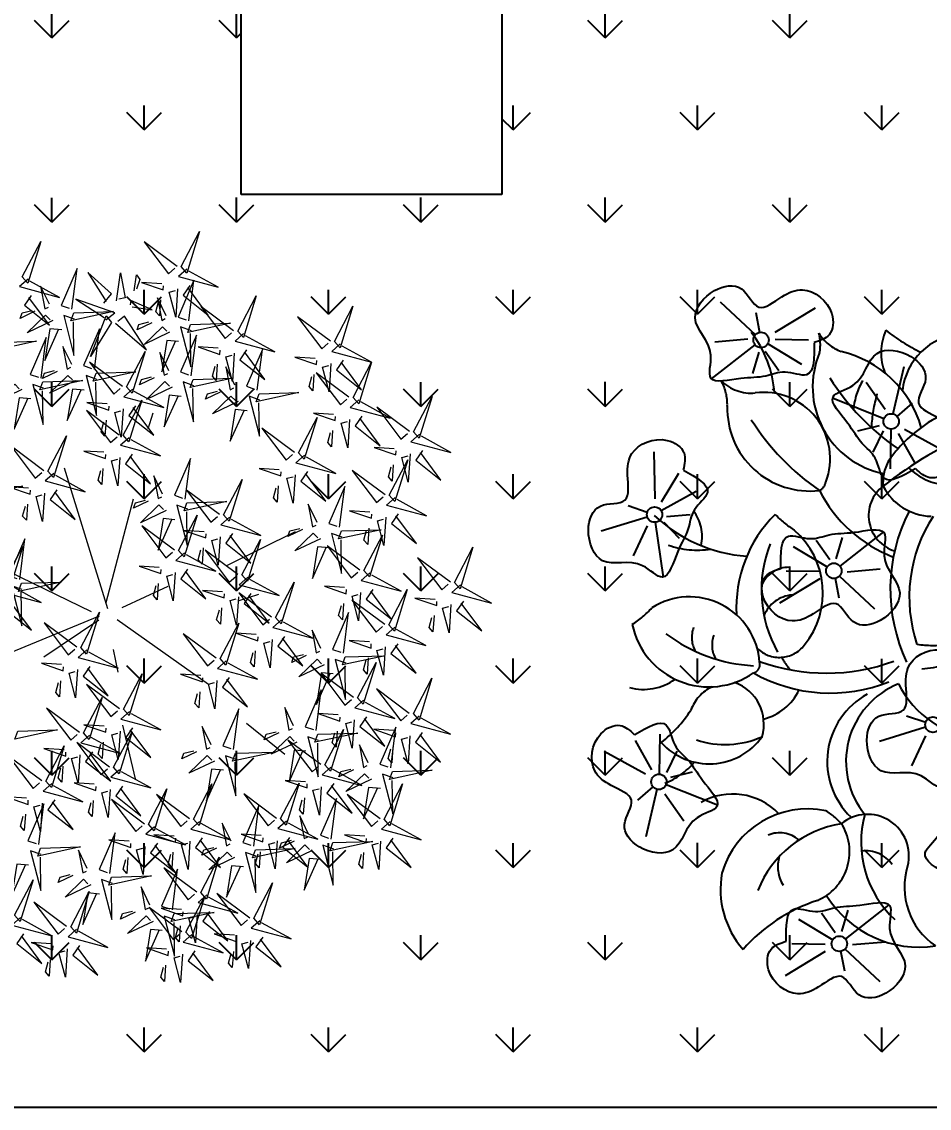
# Model space of a CAD drawing. Header units: inches. Extents: x -9 to 337, y -247 to 209.
# Drawn here: x 34.201 to 34.897, y 44.858 to 45.691 of the extents above; entities that cross this region are included whole.
import ezdxf

# ---------------------------------------------------------------- set-up
doc = ezdxf.new("R2010")
doc.units = ezdxf.units.IN
doc.header["$MEASUREMENT"] = 0
doc.header["$PDMODE"] = 34
doc.linetypes.add('ACAD_ISO02W100', pattern=[15, 12, -3])
doc.layers.add('arboless', color=72, linetype='ACAD_ISO02W100')
doc.layers.add('Croto', color=16, linetype='Continuous', lineweight=5)
doc.styles.add('MONOTXT4', font='monotxt4.shx')
doc.dimstyles.new('E100', dxfattribs={"dimtxt": 0.15, "dimasz": 0.2, "dimexe": 0.15, "dimexo": 0.02, "dimgap": 0.09, "dimtad": 1, "dimzin": 0, "dimdsep": 46, "dimtxsty": 'MONOTXT4', "dimblk": 'DOTSMALL', "dimcen": 0.01, "dimdle": 0.15, "dimclrd": 1, "dimclre": 1, "dimclrt": 2, "dimadec": 0, "dimazin": 0, "dimtfac": 1, "dimtofl": 0, "dimtmove": 1, "dimatfit": 1, "dimldrblk": 'OPEN90', "dimfxl": 1, "dimtolj": 1, "dimtzin": 0, "dimarcsym": 0})

# ---------------------------------------------------------------- blocks, each defined once
blk = doc.blocks.new('purple flowers')
at = {"color": 202, "linetype": 'Continuous'}
for p, q in [((9.55, 17.225), (9.135, 14.79)), ((8.733, 14.996), (7.68, 16.322)), ((-3.597, 15.876), (-1.696, 14.299)), ((1.269, 15.837), (-0.716, 14.476)), ((-1.748, 15.429), (-1.491, 14.429)), ((6.011, 15.429), (8.695, 14.527)), ((10.087, 15.4), (9.35, 14.677)), ((-2.075, 14.054), (-3.75, 13.805)), ((1.035, 14.184), (-0.678, 14.106)), ((7.402, 13.818), (8.492, 14.149)), ((8.245, 12.779), (8.7, 13.904)), ((9.17, 11.971), (9.085, 14.008)), ((11.949, 12.992), (9.778, 14.03)), ((-3.811, 11.913), (-1.688, 13.787)), ((-1.721, 12.313), (-1.462, 13.422)), ((-0.4, 12.523), (-1.146, 13.48)), ((0.763, 12.92), (-1.044, 13.865)), ((10.401, 12.367), (9.477, 13.812)), ((-12.914, 9.551), (-12.728, 7.152)), ((8.603, 9.715), (9.164, 6.94)), ((-11.599, 8.523), (-12.388, 7.001)), ((9.588, 7.141), (10.211, 8.717)), ((-10.641, 7.655), (-12.362, 6.562)), ((1.14, 7.232), (1.225, 5.195)), ((7.903, 7.705), (8.735, 6.927)), ((11.927, 7.548), (9.611, 6.691)), ((-14.069, 6.735), (-13.074, 6.457)), ((-0.091, 6.836), (0.832, 5.391)), ((-15.381, 5.357), (-13.064, 6.215)), ((-10.878, 6.45), (-12.08, 6.281)), ((-1.64, 6.211), (0.532, 5.173)), ((2.064, 6.424), (1.609, 5.299)), ((7.188, 5.251), (8.909, 6.343)), ((7.425, 6.456), (8.627, 6.624)), ((10.616, 6.171), (9.621, 6.448)), ((-13.041, 5.764), (-13.664, 4.189)), ((-12.056, 3.19), (-12.617, 5.966)), ((-11.357, 5.2), (-12.188, 5.979)), ((8.146, 4.383), (8.935, 5.905)), ((9.461, 3.354), (9.275, 5.754)), ((2.907, 5.385), (1.817, 5.054)), ((0.222, 3.803), (0.96, 4.526)), ((4.298, 3.774), (1.614, 4.676)), ((0.759, 1.978), (1.175, 4.413)), ((1.576, 4.207), (2.63, 2.881)), ((-4.756, -1.93), (-2.855, -3.508)), ((-2.907, -2.378), (-2.65, -3.378)), ((-15.882, -3.877), (-14.958, -5.322)), ((-14.651, -3.481), (-14.566, -5.518)), ((-3.234, -3.753), (-4.909, -4.001)), ((-13.726, -4.289), (-14.181, -5.414)), ((-17.43, -4.502), (-15.259, -5.54)), ((-12.883, -5.328), (-13.974, -5.659)), ((-11.492, -6.939), (-14.176, -6.037)), ((-15.568, -6.91), (-14.831, -6.187)), ((-15.031, -8.735), (-14.616, -6.3)), ((-14.214, -6.505), (-13.161, -7.832))]:
    blk.add_line(p, q, dxfattribs=at)
for centre in [(9.068, 14.402), (-1.393, 14.047), (-12.695, 6.352), (9.242, 6.554), (1.241, 4.801), (-2.552, -3.759), (-14.55, -5.912)]:
    blk.add_circle(centre, 0.394, dxfattribs=at)
at = {"color": 102}
for centre, radius, start, end in [((3.776, 16.83), 5.628, 307.0508, 341.3217), ((4.012, 16.095), 2.467, 301.2181, 332.7123), ((8.334, 14.527), 2.174, 168.391, 218.5457), ((6.224, 12.696), 7.775, 170.0598, 208.9255), ((7.51, 10.391), 4.225, 121.6932, 219.9647), ((4.077, 10.948), 3.389, 282.3446, 41.0291), ((1.898, 13.609), 4.325, 193.4486, 222.6024), ((-2.152, 13.185), 2.131, 290.5759, 340.8889), ((16.71, 7.426), 12.441, 155.533, 178.8455), ((-3.886, 9.083), 4.003, 135.061, 248.1365), ((-4.709, 16.479), 4.991, 246.24, 261.3818), ((9.256, 13.693), 2.337, 293.1588, 317.5057), ((13.024, 11.161), 2.256, 154.9974, 193.1415), ((-6.927, 8.267), 3.592, 306.9895, 65.8423), ((10.98, 7.104), 4.512, 100.2786, 202.2444), ((5.559, 8.725), 5.607, 319.6558, 20.0542), ((-6.828, 11.167), 2.819, 198.8441, 248.6903), ((1.968, 9.679), 8.153, 176.2732, 210.2272), ((20.703, 5.239), 12.441, 155.533, 178.8455), ((-4.842, 7.847), 1.383, 101.9394, 154.5503), ((0.614, 2.334), 6.709, 78.0393, 126.4886), ((7.725, 7.654), 5.854, 167.7353, 180.1591), ((10.493, 4.979), 3.96, 94.3098, 116.9179), ((13.487, 6.508), 2.882, 100.0455, 144.527), ((22.921, 8.523), 9.97, 175.27, 187.4831), ((-4.6, 6.767), 1.383, 101.9394, 154.5503), ((1.935, 1.949), 6.473, 101.8024, 152.7131), ((12.407, 0.352), 7.947, 107.502, 120.0903), ((-7.726, 6.531), 3.329, 165.717, 267.6459), ((-8.795, 13.829), 6.826, 251.5801, 270.519), ((-2.346, 8.208), 4.255, 264.2741, 352.2961), ((-1.141, 5.988), 1.521, 32.1494, 100.6171), ((10.432, 4.163), 7.092, 150.3029, 192.3344), ((4.575, 8.174), 0.583, 238.642, 292.8852), ((12.365, 4.01), 3.284, 38.399, 117.0177), ((-8.251, 4.853), 2.203, 59.8729, 102.6566), ((-2.303, 4.882), 1.683, 37.4714, 101.4183), ((-10.323, 9.344), 3.994, 235.2979, 262.3871), ((-5.361, 7.114), 4.641, 194.8749, 237.3751), ((-8.553, 5.394), 2.295, 287.4988, 12.9619), ((-2.637, 5.584), 1.616, 168.5272, 265.2427), ((2.598, 5.909), 7.998, 183.8601, 235.295), ((-5.086, 5.687), 0.432, 227.6565, 317.9218), ((5.062, 7.778), 10.062, 193.4867, 233.3902), ((5.622, 3.287), 1.893, 70.6939, 195.9965), ((8.722, 3.678), 2.841, 150.594, 211.7772), ((7.631, 3.331), 2.225, 91.1055, 128.4484), ((-0.01, -13.854), 19.935, 55.7207, 71.7062), ((7.177, -2.152), 7.718, 66.681, 86.9487), ((-2.006, 3.41), 2.249, 148.1491, 168.3446), ((10.819, 3.889), 3.126, 168.6008, 208.3848), ((8.095, 0.316), 5.09, 22.9941, 65.1722), ((-13.869, 1.063), 3.26, 347.0174, 63.1256), ((-5.2, 5.678), 2.766, 227.4222, 277.7423), ((6.844, -5.427), 8.739, 96.1221, 148.5705), ((6.411, -5.504), 7.594, 90.3699, 141.897), ((-13.496, -3.282), 4.573, 21.5544, 106.9498), ((-12.99, -3.21), 4.678, 113.1462, 164.4032), ((-12.763, -1.082), 1.529, 352.8818, 55.7489), ((-4.948, -3.551), 3.92, 61.8165, 169.5675), ((-4.221, -4.647), 4.276, 55.2024, 162.6288), ((-13.44, -6.305), 5.49, 42.1209, 101.7158), ((-12.012, -2.591), 1.768, 106.2784, 155.6004), ((6.611, 2.205), 6.875, 206.0839, 219.1785), ((-12.245, -1.754), 3.006, 340.8229, 2.8955), ((2.81, -3.735), 5.275, 150.4821, 207.3773), ((-18.766, -10.631), 8.771, 51.5656, 81.6742), ((-138.657, -121.748), 183.018, 40.24332, 40.98048), ((-11.816, -1.501), 2.71, 236.4392, 332.7753), ((-9.993, -4.646), 2.118, 288.9775, 72.8148), ((-6.647, -8.489), 5.379, 107.9203, 170.5425), ((-7.79, -6.358), 5.578, 155.486, 221.8625), ((-11.202, -5.34), 1.643, 338.1061, 41.2655), ((-8.294, -10.157), 3.652, 106.0617, 178.7938)]:
    blk.add_arc(centre, radius, start, end, dxfattribs=at)
at = {"color": 202, "linetype": 'Continuous'}
for points in [[(10.443, 12.058), (8.861, 11.482), (8.364, 12.473), (7.657, 13.189), (6.848, 14.189), (6.027, 15.48), (7.008, 16.122), (8.157, 17.837), (9.879, 17.779), (10.703, 16.677), (10.415, 15.422), (11.491, 14.728), (12.377, 14.038), (12.172, 12.117), (11.211, 11.637), (10.451, 12.067)], [(1.324, 14.065), (1.032, 12.408), (-0.074, 12.473), (-1.048, 12.219), (-2.319, 12.018), (-3.847, 11.953), (-3.912, 13.123), (-4.823, 14.976), (-3.912, 16.438), (-2.546, 16.601), (-1.603, 15.723), (-0.465, 16.308), (0.576, 16.731), (2.138, 15.593), (2.072, 14.521), (1.321, 14.077)], [(-11.352, 8.714), (-10.063, 7.632), (-10.672, 6.706), (-10.939, 5.736), (-11.4, 4.535), (-12.108, 3.179), (-13.154, 3.707), (-15.214, 3.845), (-16.025, 5.365), (-15.483, 6.629), (-14.251, 7.008), (-14.189, 8.286), (-14.034, 9.399), (-12.268, 10.182), (-11.372, 9.589), (-11.364, 8.717)], [(7.899, 4.192), (6.61, 5.274), (7.219, 6.199), (7.486, 7.17), (7.947, 8.37), (8.655, 9.727), (9.701, 9.198), (11.761, 9.061), (12.572, 7.541), (12.03, 6.276), (10.798, 5.898), (10.736, 4.62), (10.581, 3.507), (8.815, 2.724), (7.919, 3.316), (7.911, 4.189)], [(-0.133, 7.145), (1.449, 7.721), (1.945, 6.73), (2.652, 6.014), (3.461, 5.014), (4.282, 3.723), (3.301, 3.081), (2.152, 1.366), (0.43, 1.424), (-0.394, 2.526), (-0.105, 3.781), (-1.181, 4.475), (-2.067, 5.165), (-1.863, 7.086), (-0.901, 7.566), (-0.142, 7.136)], [(0.165, -3.741), (-0.127, -5.399), (-1.233, -5.334), (-2.207, -5.588), (-3.478, -5.789), (-5.006, -5.854), (-5.071, -4.684), (-5.982, -2.831), (-5.071, -1.368), (-3.705, -1.206), (-2.762, -2.083), (-1.624, -1.498), (-0.583, -1.076), (0.979, -2.213), (0.913, -3.286), (0.162, -3.729)], [(-15.924, -3.568), (-14.342, -2.992), (-13.845, -3.982), (-13.139, -4.699), (-12.329, -5.699), (-11.509, -6.99), (-12.489, -7.631), (-13.638, -9.346), (-15.361, -9.289), (-16.184, -8.187), (-15.896, -6.931), (-16.972, -6.238), (-17.858, -5.548), (-17.654, -3.627), (-16.692, -3.147), (-15.933, -3.577)], [(-8.544, -8.688), (-8.251, -7.03), (-7.145, -7.095), (-6.171, -6.841), (-4.901, -6.64), (-3.372, -6.575), (-3.307, -7.745), (-2.396, -9.598), (-3.307, -11.06), (-4.673, -11.223), (-5.617, -10.345), (-6.755, -10.93), (-7.796, -11.353), (-9.357, -10.215), (-9.292, -9.143), (-8.54, -8.7)]]:
    blk.add_spline(points, degree=3, dxfattribs=at)
blk = doc.blocks.new('A$C1CBF2075')
at = {"layer": 'Croto', "color": 32}
for p, q in [((0.33427, 0.33866), (0.38477, 0.45875)), ((0.32224, 0.33145), (0.27174, 0.44434)), ((0.19719, 0.42272), (0.18517, 0.42993)), ((0.31984, 0.33626), (0.24529, 0.3867)), ((0.33186, 0.33145), (0.40882, 0.35787)), ((0.33427, 0.32905), (0.38958, 0.33626)), ((0.31263, 0.32425), (0.27174, 0.31224)), ((0.32224, 0.31945), (0.3006, 0.22818)), ((0.34148, 0.30263), (0.3511, 0.28582)), ((0.22365, 0.29303), (0.16112, 0.27621)), ((0.23567, 0.2642), (0.21884, 0.257)), ((0.37756, 0.24979), (0.3992, 0.20896)), ((0.2982, 0.18254), (0.29098, 0.14171))]:
    blk.add_line(p, q, dxfattribs=at)
at = {"layer": 'Croto', "color": 40}
for points in [[(0.19238, 0.58845), (0.16112, 0.60046), (0.19238, 0.58125), (0.19238, 0.58845)], [(0.19719, 0.57164), (0.20681, 0.56924), (0.202, 0.54282), (0.1996, 0.57164)], [(0.24482, 0.56112), (0.219, 0.53979), (0.25109, 0.55758), (0.24482, 0.56112)], [(0.15545, 0.52648), (0.14568, 0.5282), (0.14862, 0.55489), (0.15305, 0.52631)], [(0.14619, 0.52101), (0.12821, 0.5366), (0.13916, 0.51811), (0.14379, 0.52084)], [(0.25515, 0.51735), (0.27807, 0.52375), (0.25661, 0.52482), (0.25633, 0.51945)], [(0.16143, 0.51005), (0.19346, 0.50028), (0.16092, 0.51724), (0.16143, 0.51005)], [(0.2376, 0.51069), (0.21178, 0.48936), (0.24388, 0.50715), (0.2376, 0.51069)], [(0.3338, 0.47706), (0.30798, 0.45573), (0.34007, 0.47352), (0.3338, 0.47706)], [(0.21884, 0.43473), (0.22605, 0.46836), (0.22846, 0.43473), (0.22124, 0.43473)], [(0.15204, 0.44787), (0.14749, 0.46425), (0.15741, 0.44761), (0.15414, 0.44669)], [(0.14441, 0.42457), (0.14914, 0.43295), (0.16479, 0.40203), (0.14651, 0.42339)], [(0.22419, 0.37342), (0.21964, 0.38979), (0.22955, 0.37315), (0.22628, 0.37224)], [(0.19479, 0.32185), (0.20441, 0.32185), (0.18517, 0.29303), (0.19479, 0.31945)], [(0.25972, 0.31704), (0.27655, 0.30023), (0.26693, 0.31945), (0.26212, 0.31704)], [(0.37034, 0.2618), (0.37756, 0.29543), (0.37996, 0.2618), (0.37275, 0.2618)], [(0.22365, 0.23538), (0.23086, 0.26901), (0.23327, 0.23538), (0.22605, 0.23538)], [(0.45691, 0.257), (0.42565, 0.26901), (0.45691, 0.24979), (0.45691, 0.257)], [(0.41844, 0.17533), (0.42565, 0.20896), (0.42806, 0.17533), (0.42084, 0.17533)], [(0.49219, 0.18253), (0.50529, 0.18618), (0.5011, 0.18854), (0.49337, 0.18462)], [(0.52425, 0.15372), (0.53146, 0.18734), (0.53387, 0.15372), (0.52665, 0.15372)], [(0.55551, 0.17293), (0.56513, 0.17053), (0.56032, 0.14411), (0.55792, 0.17293)]]:
    blk.add_lwpolyline(points, dxfattribs=at)
at = {"layer": 'Croto', "color": 22}
for points in [[(0.18998, 0.58365), (0.1996, 0.58365), (0.18036, 0.55483), (0.18998, 0.58125)], [(0.19052, 0.55596), (0.18597, 0.57233), (0.19589, 0.55569), (0.19261, 0.55478)], [(0.20362, 0.55962), (0.21671, 0.56327), (0.21253, 0.56563), (0.2048, 0.56171)], [(0.19744, 0.54377), (0.22035, 0.55017), (0.19889, 0.55124), (0.19862, 0.54587)], [(0.16349, 0.51501), (0.1539, 0.51433), (0.17105, 0.54444), (0.16332, 0.51741)], [(0.18289, 0.53265), (0.18762, 0.54103), (0.20327, 0.51011), (0.18498, 0.53147)], [(0.1969, 0.53303), (0.20371, 0.54023), (0.22436, 0.52306), (0.19808, 0.53513)], [(0.17989, 0.53711), (0.15407, 0.51578), (0.18616, 0.53357), (0.17989, 0.53711)], [(0.23669, 0.51396), (0.21095, 0.53676), (0.24142, 0.52234), (0.23787, 0.51605)], [(0.20976, 0.50552), (0.20521, 0.52189), (0.21513, 0.50525), (0.21185, 0.50434)], [(0.13984, 0.50852), (0.1287, 0.4957), (0.1371, 0.51315), (0.13967, 0.51092)], [(0.19822, 0.48994), (0.17247, 0.51275), (0.20294, 0.49832), (0.1994, 0.49204)], [(0.22285, 0.50918), (0.23595, 0.51283), (0.23176, 0.51519), (0.22404, 0.51127)], [(0.24061, 0.50623), (0.24533, 0.51461), (0.26098, 0.48369), (0.2427, 0.50505)], [(0.25461, 0.50661), (0.26143, 0.51381), (0.28208, 0.49664), (0.25579, 0.50871)], [(0.08417, 0.50199), (0.09379, 0.50199), (0.07455, 0.47316), (0.08417, 0.49958)], [(0.13628, 0.48756), (0.14937, 0.49122), (0.14519, 0.49358), (0.13746, 0.48965)], [(0.18998, 0.46356), (0.19719, 0.49718), (0.1996, 0.46356), (0.19238, 0.46356)], [(0.21668, 0.49333), (0.23959, 0.49974), (0.21813, 0.5008), (0.21786, 0.49543)], [(0.19913, 0.48667), (0.17331, 0.46534), (0.2054, 0.48313), (0.19913, 0.48667)], [(0.20213, 0.48221), (0.20686, 0.49059), (0.22251, 0.45967), (0.20422, 0.48103)], [(0.21613, 0.4826), (0.22295, 0.48979), (0.2436, 0.47263), (0.21732, 0.48469)], [(0.1301, 0.47172), (0.15302, 0.47812), (0.13155, 0.47918), (0.13128, 0.47381)], [(0.11556, 0.4606), (0.12028, 0.46897), (0.13593, 0.43806), (0.11765, 0.45942)], [(0.12956, 0.46098), (0.13638, 0.46818), (0.15703, 0.45101), (0.13074, 0.46307)], [(0.18757, 0.46115), (0.15631, 0.47316), (0.18757, 0.45395), (0.18757, 0.46115)], [(0.20922, 0.46115), (0.22124, 0.47316), (0.21162, 0.45635), (0.20922, 0.45875)], [(0.16514, 0.45153), (0.17823, 0.45519), (0.17405, 0.45755), (0.16632, 0.45363)], [(0.18517, 0.45635), (0.19479, 0.45635), (0.17555, 0.42753), (0.18517, 0.45395)], [(0.28377, 0.45155), (0.2525, 0.46356), (0.28377, 0.44434), (0.28377, 0.45155)], [(0.30541, 0.45155), (0.31743, 0.46356), (0.30782, 0.44674), (0.30541, 0.44914)], [(0.1405, 0.4323), (0.11476, 0.4551), (0.14523, 0.44068), (0.14168, 0.43439)], [(0.202, 0.44914), (0.21884, 0.43233), (0.20922, 0.45155), (0.20441, 0.44914)], [(0.21884, 0.45155), (0.22846, 0.44194), (0.22846, 0.44674), (0.22124, 0.45155)], [(0.19238, 0.44434), (0.202, 0.44194), (0.19719, 0.41552), (0.19479, 0.44434)], [(0.23808, 0.43233), (0.2501, 0.44434), (0.24048, 0.42753), (0.23808, 0.42993)], [(0.28136, 0.44674), (0.29098, 0.44674), (0.27174, 0.41792), (0.28136, 0.44434)], [(0.2982, 0.43954), (0.31503, 0.42272), (0.30541, 0.44194), (0.3006, 0.43954)], [(0.14141, 0.42902), (0.11559, 0.40769), (0.14769, 0.42548), (0.14141, 0.42902)], [(0.15842, 0.42495), (0.16524, 0.43215), (0.18589, 0.41498), (0.1596, 0.42705)], [(0.28858, 0.43473), (0.2982, 0.43233), (0.29339, 0.40591), (0.29098, 0.43473)], [(0.101, 0.42272), (0.11784, 0.40591), (0.10822, 0.42513), (0.10341, 0.42272)], [(0.21403, 0.42753), (0.22365, 0.42753), (0.20441, 0.39871), (0.21403, 0.42513)], [(0.23086, 0.42032), (0.2477, 0.40351), (0.23808, 0.42272), (0.23327, 0.42032)], [(0.2477, 0.42272), (0.25731, 0.41312), (0.25731, 0.41792), (0.2501, 0.42272)], [(0.36174, 0.39867), (0.336, 0.42148), (0.36647, 0.40705), (0.36293, 0.40077)], [(0.13147, 0.4059), (0.14456, 0.40956), (0.14038, 0.41192), (0.13265, 0.40799)], [(0.22124, 0.41552), (0.23086, 0.41312), (0.22605, 0.3867), (0.22365, 0.41552)], [(0.37275, 0.40591), (0.34148, 0.41792), (0.37275, 0.39871), (0.37275, 0.40591)], [(0.12529, 0.39006), (0.14821, 0.39646), (0.12675, 0.39752), (0.12647, 0.39215)], [(0.36265, 0.3954), (0.33684, 0.37407), (0.36893, 0.39186), (0.36265, 0.3954)], [(0.37034, 0.40111), (0.37996, 0.40111), (0.36072, 0.37229), (0.37034, 0.39871)], [(0.36566, 0.39094), (0.37038, 0.39932), (0.38603, 0.3684), (0.36775, 0.38976)], [(0.12475, 0.37932), (0.13157, 0.38652), (0.15222, 0.36935), (0.12593, 0.38141)], [(0.37756, 0.3891), (0.38717, 0.3867), (0.38236, 0.36028), (0.37996, 0.3891)], [(0.23728, 0.37708), (0.25038, 0.38073), (0.24619, 0.38309), (0.23846, 0.37917)], [(0.2311, 0.36123), (0.25402, 0.36763), (0.23256, 0.3687), (0.23229, 0.36333)], [(0.2477, 0.33145), (0.25491, 0.36508), (0.25731, 0.33145), (0.2501, 0.33145)], [(0.11784, 0.32665), (0.12505, 0.36028), (0.12745, 0.32665), (0.12024, 0.32665)], [(0.1996, 0.32905), (0.20681, 0.36268), (0.20922, 0.32905), (0.202, 0.32905)], [(0.21656, 0.35011), (0.22128, 0.35849), (0.23694, 0.32757), (0.21865, 0.34893)], [(0.23056, 0.35049), (0.23738, 0.35769), (0.25803, 0.34052), (0.23174, 0.35259)], [(0.36313, 0.32425), (0.37034, 0.35787), (0.37275, 0.32425), (0.36553, 0.32425)], [(0.21356, 0.35457), (0.18774, 0.33324), (0.21983, 0.35103), (0.21356, 0.35457)], [(0.24529, 0.32905), (0.21403, 0.34106), (0.24529, 0.32185), (0.24529, 0.32905)], [(0.21884, 0.32665), (0.23086, 0.33866), (0.22124, 0.32185), (0.21884, 0.32425)], [(0.26693, 0.32905), (0.27896, 0.34106), (0.26934, 0.32425), (0.26693, 0.32665)], [(0.13707, 0.32425), (0.1491, 0.33626), (0.13948, 0.31945), (0.13707, 0.32185)], [(0.38236, 0.32185), (0.39439, 0.33386), (0.38477, 0.31704), (0.38236, 0.31945)], [(0.24289, 0.32425), (0.2525, 0.32425), (0.23327, 0.29543), (0.24289, 0.32185)], [(0.27655, 0.31945), (0.28617, 0.30984), (0.28617, 0.31464), (0.27896, 0.31945)], [(0.14669, 0.31464), (0.15631, 0.30503), (0.15631, 0.30984), (0.1491, 0.31464)], [(0.22124, 0.28102), (0.22846, 0.31464), (0.23086, 0.28102), (0.22365, 0.28102)], [(0.22846, 0.31704), (0.23808, 0.30744), (0.23808, 0.31224), (0.23086, 0.31704)], [(0.2501, 0.31224), (0.25972, 0.30984), (0.25491, 0.28342), (0.2525, 0.31224)], [(0.35832, 0.31704), (0.36794, 0.31704), (0.3487, 0.28822), (0.35832, 0.31464)], [(0.37515, 0.30984), (0.39198, 0.29303), (0.38236, 0.31224), (0.37756, 0.30984)], [(0.39198, 0.31224), (0.4016, 0.30263), (0.4016, 0.30744), (0.39439, 0.31224)], [(0.202, 0.30984), (0.21162, 0.30744), (0.20681, 0.28102), (0.20441, 0.30984)], [(0.36553, 0.30503), (0.37515, 0.30263), (0.37034, 0.27621), (0.36794, 0.30503)], [(0.40882, 0.26901), (0.41603, 0.30263), (0.41844, 0.26901), (0.41122, 0.26901)], [(0.44682, 0.30413), (0.421, 0.2828), (0.4531, 0.30059), (0.44682, 0.30413)], [(0.45932, 0.2594), (0.46653, 0.29303), (0.46894, 0.2594), (0.46172, 0.2594)], [(0.21884, 0.27861), (0.18757, 0.29062), (0.21884, 0.27141), (0.21884, 0.27861)], [(0.24048, 0.27861), (0.2525, 0.29062), (0.24289, 0.27381), (0.24048, 0.27621)], [(0.21643, 0.27381), (0.22605, 0.27381), (0.20681, 0.24499), (0.21643, 0.27141)], [(0.28136, 0.24018), (0.28858, 0.27381), (0.29098, 0.24018), (0.28377, 0.24018)], [(0.40641, 0.2666), (0.37515, 0.27861), (0.40641, 0.2594), (0.40641, 0.2666)], [(0.42806, 0.2666), (0.44008, 0.27861), (0.43046, 0.2618), (0.42806, 0.2642)], [(0.23327, 0.2666), (0.2501, 0.24979), (0.24048, 0.26901), (0.23567, 0.2666)], [(0.2501, 0.26901), (0.25972, 0.2594), (0.25972, 0.2642), (0.2525, 0.26901)], [(0.38958, 0.2594), (0.4016, 0.27141), (0.39198, 0.2546), (0.38958, 0.257)], [(0.47856, 0.257), (0.49058, 0.26901), (0.48096, 0.25219), (0.47856, 0.2546)], [(0.22365, 0.2618), (0.23327, 0.2594), (0.22846, 0.23298), (0.22605, 0.2618)], [(0.40401, 0.2618), (0.41363, 0.2618), (0.39439, 0.23298), (0.40401, 0.2594)], [(0.42084, 0.2546), (0.43768, 0.23778), (0.42806, 0.257), (0.42325, 0.2546)], [(0.43768, 0.257), (0.44729, 0.24739), (0.44729, 0.25219), (0.44008, 0.257)], [(0.13479, 0.24683), (0.13952, 0.25521), (0.15517, 0.22429), (0.13689, 0.24565)], [(0.3006, 0.23778), (0.31263, 0.24979), (0.30301, 0.23298), (0.3006, 0.23538)], [(0.36553, 0.2546), (0.37515, 0.2546), (0.35591, 0.22577), (0.36553, 0.25219)], [(0.38236, 0.24739), (0.3992, 0.23058), (0.38958, 0.24979), (0.38477, 0.24739)], [(0.3992, 0.24979), (0.40882, 0.24018), (0.40882, 0.24499), (0.4016, 0.24979)], [(0.41122, 0.24979), (0.42084, 0.24739), (0.41603, 0.22097), (0.41363, 0.24979)], [(0.45451, 0.25219), (0.46413, 0.25219), (0.44489, 0.22337), (0.45451, 0.24979)], [(0.47134, 0.24499), (0.48818, 0.22818), (0.47856, 0.24739), (0.47375, 0.24499)], [(0.48818, 0.24739), (0.4978, 0.23778), (0.4978, 0.24259), (0.49058, 0.24739)], [(0.22124, 0.23298), (0.18998, 0.24499), (0.22124, 0.22577), (0.22124, 0.23298)], [(0.24289, 0.23298), (0.25491, 0.24499), (0.24529, 0.22818), (0.24289, 0.23058)], [(0.37275, 0.24259), (0.38236, 0.24018), (0.37756, 0.21376), (0.37515, 0.24259)], [(0.40641, 0.22818), (0.37515, 0.24018), (0.40641, 0.22097), (0.40641, 0.22818)], [(0.42806, 0.22818), (0.44008, 0.24018), (0.43046, 0.22337), (0.42806, 0.22577)], [(0.49641, 0.22094), (0.47067, 0.24374), (0.50114, 0.22931), (0.49759, 0.22303)], [(0.21884, 0.22818), (0.22846, 0.22818), (0.20922, 0.19935), (0.21884, 0.22577)], [(0.27655, 0.23298), (0.28617, 0.23298), (0.26693, 0.20416), (0.27655, 0.23058)], [(0.31022, 0.22818), (0.31984, 0.21857), (0.31984, 0.22337), (0.31263, 0.22818)], [(0.23567, 0.22097), (0.2525, 0.20416), (0.24289, 0.22337), (0.23808, 0.22097)], [(0.2525, 0.22337), (0.26212, 0.21376), (0.26212, 0.21857), (0.25491, 0.22337)], [(0.28377, 0.22097), (0.29339, 0.21857), (0.28858, 0.19215), (0.28617, 0.22097)], [(0.40401, 0.22337), (0.41363, 0.22337), (0.39439, 0.19455), (0.40401, 0.22097)], [(0.51433, 0.21359), (0.52115, 0.22079), (0.5418, 0.20362), (0.51551, 0.21568)], [(0.22605, 0.21617), (0.23567, 0.21376), (0.23086, 0.18734), (0.22846, 0.21617)], [(0.41122, 0.21136), (0.42084, 0.20896), (0.41603, 0.18254), (0.41363, 0.21136)], [(0.42084, 0.21617), (0.43768, 0.19935), (0.42806, 0.21857), (0.42325, 0.21617)], [(0.43768, 0.21857), (0.44729, 0.20896), (0.44729, 0.21376), (0.44008, 0.21857)], [(0.49732, 0.21766), (0.4715, 0.19633), (0.5036, 0.21412), (0.49732, 0.21766)], [(0.5507, 0.18975), (0.51944, 0.20176), (0.5507, 0.18254), (0.5507, 0.18975)], [(0.14429, 0.19695), (0.15391, 0.19455), (0.1491, 0.16813), (0.14669, 0.19695)], [(0.22285, 0.19213), (0.23595, 0.19579), (0.23176, 0.19815), (0.22404, 0.19423)], [(0.32086, 0.1729), (0.29512, 0.1957), (0.32559, 0.18128), (0.32204, 0.17499)], [(0.3455, 0.19213), (0.35859, 0.19579), (0.35441, 0.19815), (0.34668, 0.19423)], [(0.4791, 0.17887), (0.47455, 0.19524), (0.48446, 0.1786), (0.48119, 0.17769)], [(0.21668, 0.17629), (0.23959, 0.18269), (0.21813, 0.18375), (0.21786, 0.17839)], [(0.33932, 0.17629), (0.36224, 0.18269), (0.34077, 0.18375), (0.3405, 0.17839)], [(0.38717, 0.15372), (0.39439, 0.18734), (0.39679, 0.15372), (0.38958, 0.15372)], [(0.43768, 0.17293), (0.4497, 0.18494), (0.44008, 0.16813), (0.43768, 0.17053)], [(0.46756, 0.16329), (0.44181, 0.18609), (0.47228, 0.17167), (0.46874, 0.16539)], [(0.5483, 0.18494), (0.55792, 0.18494), (0.53868, 0.15612), (0.5483, 0.18254)], [(0.32477, 0.16517), (0.3295, 0.17355), (0.34515, 0.14263), (0.32687, 0.16399)], [(0.48601, 0.16668), (0.50893, 0.17309), (0.48747, 0.17415), (0.4872, 0.16878)], [(0.21613, 0.16555), (0.22295, 0.17275), (0.2436, 0.15558), (0.21732, 0.16765)], [(0.33878, 0.16555), (0.3456, 0.17275), (0.36625, 0.15558), (0.33996, 0.16765)], [(0.41363, 0.16813), (0.42325, 0.16813), (0.40401, 0.13931), (0.41363, 0.16573)], [(0.40641, 0.15132), (0.41844, 0.16333), (0.40882, 0.14651), (0.40641, 0.14891)], [(0.42084, 0.15612), (0.43046, 0.15372), (0.42565, 0.1273), (0.42325, 0.15612)], [(0.43046, 0.16092), (0.44729, 0.14411), (0.43768, 0.16333), (0.43287, 0.16092)], [(0.46847, 0.16002), (0.44265, 0.13869), (0.47474, 0.15648), (0.46847, 0.16002)], [(0.44729, 0.16333), (0.45691, 0.15372), (0.45691, 0.15852), (0.4497, 0.16333)], [(0.26225, 0.13154), (0.26698, 0.13992), (0.28263, 0.109), (0.26434, 0.13036)], [(0.41603, 0.14171), (0.42565, 0.1321), (0.42565, 0.13691), (0.41844, 0.14171)], [(0.18998, 0.09848), (0.19719, 0.1321), (0.1996, 0.09848), (0.19238, 0.09848)], [(0.44832, 0.10565), (0.42257, 0.12845), (0.45304, 0.11403), (0.4495, 0.10774)], [(0.36174, 0.10084), (0.336, 0.12365), (0.36647, 0.10922), (0.36293, 0.10294)], [(0.4497, 0.07926), (0.45932, 0.07926), (0.44008, 0.05044), (0.4497, 0.07686)], [(0.4016, 0.05524), (0.37034, 0.06725), (0.4016, 0.04804), (0.4016, 0.05524)], [(0.30975, 0.05914), (0.28393, 0.03781), (0.31602, 0.0556), (0.30975, 0.05914)]]:
    blk.add_lwpolyline(points, dxfattribs=at)
at = {"layer": 'Croto', "color": 16}
for points in [[(0.17898, 0.54038), (0.15323, 0.56318), (0.1837, 0.54876), (0.18016, 0.54247)], [(0.08898, 0.50919), (0.09619, 0.54282), (0.0986, 0.50919), (0.09138, 0.50919)], [(0.12957, 0.51743), (0.1193, 0.52633), (0.11963, 0.52154), (0.12717, 0.51726)], [(0.08657, 0.50679), (0.05531, 0.5188), (0.08657, 0.49958), (0.08657, 0.50679)], [(0.10822, 0.50679), (0.12024, 0.5188), (0.11062, 0.50199), (0.10822, 0.50439)], [(0.1592, 0.50749), (0.15438, 0.47343), (0.14961, 0.50681), (0.1568, 0.50732)], [(0.101, 0.49478), (0.11784, 0.47797), (0.10822, 0.49718), (0.10341, 0.49478)], [(0.11784, 0.49718), (0.12745, 0.48757), (0.12745, 0.49238), (0.12024, 0.49718)], [(0.12319, 0.4839), (0.11863, 0.50027), (0.12855, 0.48364), (0.12528, 0.48272)], [(0.11164, 0.46832), (0.0859, 0.49113), (0.11637, 0.4767), (0.11282, 0.47042)], [(0.09138, 0.48998), (0.101, 0.48757), (0.09619, 0.46115), (0.09379, 0.48998)], [(0.28617, 0.45395), (0.29339, 0.48757), (0.29579, 0.45395), (0.28858, 0.45395)], [(0.08898, 0.43714), (0.09619, 0.47076), (0.0986, 0.43714), (0.09138, 0.43714)], [(0.11255, 0.46505), (0.08673, 0.44372), (0.11883, 0.46151), (0.11255, 0.46505)], [(0.08657, 0.43473), (0.05531, 0.44674), (0.08657, 0.42753), (0.08657, 0.43473)], [(0.10822, 0.43473), (0.12024, 0.44674), (0.11062, 0.42993), (0.10822, 0.43233)], [(0.15896, 0.43569), (0.18187, 0.44209), (0.16041, 0.44315), (0.16014, 0.43778)], [(0.21643, 0.43233), (0.18517, 0.44434), (0.21643, 0.42513), (0.21643, 0.43233)], [(0.31503, 0.44194), (0.32465, 0.43233), (0.32465, 0.43714), (0.31743, 0.44194)], [(0.08417, 0.42993), (0.09379, 0.42993), (0.07455, 0.40111), (0.08417, 0.42753)], [(0.11784, 0.42513), (0.12745, 0.41552), (0.12745, 0.42032), (0.12024, 0.42513)], [(0.03367, 0.37709), (0.04088, 0.41072), (0.04329, 0.37709), (0.03607, 0.37709)], [(0.09138, 0.41792), (0.101, 0.41552), (0.09619, 0.3891), (0.09379, 0.41792)], [(0.11838, 0.40224), (0.11382, 0.41861), (0.12374, 0.40197), (0.12047, 0.40106)], [(0.10683, 0.38666), (0.08109, 0.40947), (0.11156, 0.39504), (0.10801, 0.38876)], [(0.03126, 0.37469), (0, 0.3867), (0.03126, 0.36748), (0.03126, 0.37469)], [(0.05291, 0.37469), (0.06493, 0.3867), (0.05531, 0.36988), (0.05291, 0.37229)], [(0.10774, 0.38339), (0.08192, 0.36206), (0.11402, 0.37985), (0.10774, 0.38339)], [(0.11075, 0.37893), (0.11547, 0.38731), (0.13112, 0.35639), (0.11284, 0.37775)], [(0.21265, 0.35784), (0.1869, 0.38064), (0.21737, 0.36622), (0.21383, 0.35993)], [(0.02886, 0.36988), (0.03848, 0.36988), (0.01924, 0.34106), (0.02886, 0.36748)], [(0.04569, 0.36268), (0.06252, 0.34587), (0.05291, 0.36508), (0.0481, 0.36268)], [(0.05291, 0.33145), (0.06012, 0.36508), (0.06252, 0.33145), (0.05531, 0.33145)], [(0.06252, 0.36508), (0.07214, 0.35547), (0.07214, 0.36028), (0.06493, 0.36508)], [(0.03607, 0.35787), (0.04569, 0.35547), (0.04088, 0.32905), (0.03848, 0.35787)], [(0.0505, 0.32905), (0.01924, 0.34106), (0.0505, 0.32185), (0.0505, 0.32905)], [(0.07214, 0.32905), (0.08417, 0.34106), (0.07455, 0.32425), (0.07214, 0.32665)], [(0.19719, 0.32665), (0.16593, 0.33866), (0.19719, 0.31945), (0.19719, 0.32665)], [(0.11543, 0.32425), (0.08417, 0.33626), (0.11543, 0.31704), (0.11543, 0.32425)], [(0.36072, 0.32185), (0.32946, 0.33386), (0.36072, 0.31464), (0.36072, 0.32185)], [(0.0481, 0.32425), (0.05772, 0.32425), (0.03848, 0.29543), (0.0481, 0.32185)], [(0.06493, 0.31704), (0.08176, 0.30023), (0.07214, 0.31945), (0.06733, 0.31704)], [(0.08176, 0.31945), (0.09138, 0.30984), (0.09138, 0.31464), (0.08417, 0.31945)], [(0.11303, 0.31945), (0.12264, 0.31945), (0.10341, 0.29062), (0.11303, 0.31704)], [(0.05531, 0.31224), (0.06493, 0.30984), (0.06012, 0.28342), (0.05772, 0.31224)], [(0.12986, 0.31224), (0.14669, 0.29543), (0.13707, 0.31464), (0.13226, 0.31224)], [(0.21162, 0.31464), (0.22846, 0.29783), (0.21884, 0.31704), (0.21403, 0.31464)], [(0.03367, 0.27621), (0.04088, 0.30984), (0.04329, 0.27621), (0.03607, 0.27621)], [(0.12024, 0.30744), (0.12986, 0.30503), (0.12505, 0.27861), (0.12264, 0.30744)], [(0.03126, 0.27381), (0, 0.28582), (0.03126, 0.2666), (0.03126, 0.27381)], [(0.05291, 0.27381), (0.06493, 0.28582), (0.05531, 0.26901), (0.05291, 0.27141)], [(0.08417, 0.24979), (0.09138, 0.28342), (0.09379, 0.24979), (0.08657, 0.24979)], [(0.14243, 0.27014), (0.13787, 0.28651), (0.14779, 0.26987), (0.14452, 0.26896)], [(0.13088, 0.25456), (0.10514, 0.27736), (0.13561, 0.26294), (0.13206, 0.25666)], [(0.15552, 0.2738), (0.16861, 0.27745), (0.16443, 0.27981), (0.1567, 0.27589)], [(0.02886, 0.26901), (0.03848, 0.26901), (0.01924, 0.24018), (0.02886, 0.2666)], [(0.14934, 0.25795), (0.17226, 0.26436), (0.15079, 0.26542), (0.15052, 0.26005)], [(0.36794, 0.2594), (0.33667, 0.27141), (0.36794, 0.25219), (0.36794, 0.2594)], [(0.03607, 0.257), (0.04569, 0.2546), (0.04088, 0.22818), (0.03848, 0.257)], [(0.04569, 0.2618), (0.06252, 0.24499), (0.05291, 0.2642), (0.0481, 0.2618)], [(0.08176, 0.24739), (0.0505, 0.2594), (0.08176, 0.24018), (0.08176, 0.24739)], [(0.06252, 0.2642), (0.07214, 0.2546), (0.07214, 0.2594), (0.06493, 0.2642)], [(0.10341, 0.24739), (0.11543, 0.2594), (0.10581, 0.24259), (0.10341, 0.24499)], [(0.40882, 0.23058), (0.41603, 0.2642), (0.41844, 0.23058), (0.41122, 0.23058)], [(0.13179, 0.25129), (0.10597, 0.22996), (0.13807, 0.24775), (0.13179, 0.25129)], [(0.14188, 0.21617), (0.1491, 0.24979), (0.1515, 0.21617), (0.14429, 0.21617)], [(0.1488, 0.24722), (0.15562, 0.25441), (0.17627, 0.23724), (0.14998, 0.24931)], [(0.27896, 0.23778), (0.2477, 0.24979), (0.27896, 0.23058), (0.27896, 0.23778)], [(0.07936, 0.24259), (0.08898, 0.24259), (0.06974, 0.21376), (0.07936, 0.24018)], [(0.09619, 0.23538), (0.11303, 0.21857), (0.10341, 0.23778), (0.0986, 0.23538)], [(0.11303, 0.23778), (0.12264, 0.22818), (0.12264, 0.23298), (0.11543, 0.23778)], [(0.46172, 0.24018), (0.47134, 0.23778), (0.46653, 0.21136), (0.46413, 0.24018)], [(0.08657, 0.23058), (0.09619, 0.22818), (0.09138, 0.20176), (0.08898, 0.23058)], [(0.29339, 0.22577), (0.31022, 0.20896), (0.3006, 0.22818), (0.29579, 0.22577)], [(0.13948, 0.21376), (0.10822, 0.22577), (0.13948, 0.20656), (0.13948, 0.21376)], [(0.16112, 0.21376), (0.17315, 0.22577), (0.16353, 0.20896), (0.16112, 0.21136)], [(0.50033, 0.21321), (0.50505, 0.22158), (0.5207, 0.19067), (0.50242, 0.21203)], [(0.13707, 0.20896), (0.14669, 0.20896), (0.12745, 0.18014), (0.13707, 0.20656)], [(0.15391, 0.20176), (0.17074, 0.18494), (0.16112, 0.20416), (0.15631, 0.20176)], [(0.15631, 0.16813), (0.16353, 0.20176), (0.16593, 0.16813), (0.15872, 0.16813)], [(0.17074, 0.20416), (0.18036, 0.19455), (0.18036, 0.19935), (0.17315, 0.20416)], [(0.20976, 0.18847), (0.20521, 0.20485), (0.21513, 0.18821), (0.21185, 0.18729)], [(0.33241, 0.18847), (0.32785, 0.20485), (0.33777, 0.18821), (0.3345, 0.18729)], [(0.09138, 0.15852), (0.0986, 0.19215), (0.101, 0.15852), (0.09379, 0.15852)], [(0.19822, 0.1729), (0.17247, 0.1957), (0.20294, 0.18128), (0.1994, 0.17499)], [(0.41603, 0.17293), (0.38477, 0.18494), (0.41603, 0.16573), (0.41603, 0.17293)], [(0.15391, 0.16573), (0.12264, 0.17774), (0.15391, 0.15852), (0.15391, 0.16573)], [(0.17555, 0.16573), (0.18757, 0.17774), (0.17796, 0.16092), (0.17555, 0.16333)], [(0.20213, 0.16517), (0.20686, 0.17355), (0.22251, 0.14263), (0.20422, 0.16399)], [(0.08898, 0.15612), (0.05772, 0.16813), (0.08898, 0.14891), (0.08898, 0.15612)], [(0.11062, 0.15612), (0.12264, 0.16813), (0.11303, 0.15132), (0.11062, 0.15372)], [(0.19913, 0.16962), (0.17331, 0.14829), (0.2054, 0.16608), (0.19913, 0.16962)], [(0.21643, 0.13931), (0.22365, 0.17293), (0.22605, 0.13931), (0.21884, 0.13931)], [(0.26988, 0.15485), (0.26533, 0.17122), (0.27525, 0.15458), (0.27197, 0.15367)], [(0.28297, 0.15851), (0.29607, 0.16217), (0.29188, 0.16453), (0.28416, 0.1606)], [(0.32177, 0.16962), (0.29595, 0.14829), (0.32805, 0.16608), (0.32177, 0.16962)], [(0.1515, 0.16092), (0.16112, 0.16092), (0.14188, 0.1321), (0.1515, 0.15852)], [(0.16834, 0.15372), (0.18517, 0.13691), (0.17555, 0.15612), (0.17074, 0.15372)], [(0.18517, 0.15612), (0.19479, 0.14651), (0.19479, 0.15132), (0.18757, 0.15612)], [(0.25834, 0.13927), (0.23259, 0.16208), (0.26306, 0.14765), (0.25952, 0.14137)], [(0.38477, 0.15132), (0.35351, 0.16333), (0.38477, 0.14411), (0.38477, 0.15132)], [(0.47147, 0.15556), (0.47619, 0.16394), (0.49185, 0.13302), (0.47356, 0.15438)], [(0.48547, 0.15595), (0.49229, 0.16314), (0.51294, 0.14597), (0.48665, 0.15804)], [(0.52184, 0.15132), (0.49058, 0.16333), (0.52184, 0.14411), (0.52184, 0.15132)], [(0.54349, 0.15132), (0.55551, 0.16333), (0.54589, 0.14651), (0.54349, 0.14891)], [(0.08657, 0.15132), (0.09619, 0.15132), (0.07695, 0.12249), (0.08657, 0.14891)], [(0.10341, 0.14411), (0.12024, 0.1273), (0.11062, 0.14651), (0.10581, 0.14411)], [(0.12024, 0.14651), (0.12986, 0.13691), (0.12986, 0.14171), (0.12264, 0.14651)], [(0.15872, 0.14891), (0.16834, 0.14651), (0.16353, 0.12009), (0.16112, 0.14891)], [(0.21403, 0.13691), (0.18277, 0.14891), (0.21403, 0.1297), (0.21403, 0.13691)], [(0.23567, 0.13691), (0.2477, 0.14891), (0.23808, 0.1321), (0.23567, 0.1345)], [(0.27415, 0.11529), (0.28136, 0.14891), (0.28377, 0.11529), (0.27655, 0.11529)], [(0.2768, 0.14267), (0.29971, 0.14907), (0.27825, 0.15013), (0.27798, 0.14476)], [(0.38236, 0.14651), (0.39198, 0.14651), (0.37275, 0.11769), (0.38236, 0.14411)], [(0.51944, 0.14651), (0.52906, 0.14651), (0.50982, 0.11769), (0.51944, 0.14411)], [(0.09379, 0.13931), (0.10341, 0.13691), (0.0986, 0.11049), (0.09619, 0.13931)], [(0.27625, 0.13193), (0.28307, 0.13913), (0.30372, 0.12196), (0.27744, 0.13402)], [(0.33186, 0.10568), (0.33908, 0.13931), (0.34148, 0.10568), (0.33427, 0.10568)], [(0.3992, 0.13931), (0.41603, 0.12249), (0.40641, 0.14171), (0.4016, 0.13931)], [(0.42325, 0.10328), (0.43046, 0.13691), (0.43287, 0.10328), (0.42565, 0.10328)], [(0.45986, 0.12122), (0.45531, 0.1376), (0.46523, 0.12096), (0.46195, 0.12004)], [(0.53627, 0.13931), (0.55311, 0.12249), (0.54349, 0.14171), (0.53868, 0.13931)], [(0.55311, 0.14171), (0.56273, 0.1321), (0.56273, 0.13691), (0.55551, 0.14171)], [(0.21162, 0.1321), (0.22124, 0.1321), (0.202, 0.10328), (0.21162, 0.1297)], [(0.25925, 0.136), (0.23343, 0.11467), (0.26552, 0.13246), (0.25925, 0.136)], [(0.37329, 0.11642), (0.36873, 0.13279), (0.37865, 0.11615), (0.37538, 0.11524)], [(0.38958, 0.1345), (0.3992, 0.1321), (0.39439, 0.10568), (0.39198, 0.1345)], [(0.47295, 0.12488), (0.48605, 0.12854), (0.48186, 0.1309), (0.47414, 0.12698)], [(0.52665, 0.1345), (0.53627, 0.1321), (0.53146, 0.10568), (0.52906, 0.1345)], [(0.21884, 0.12009), (0.22846, 0.11769), (0.22365, 0.09127), (0.22124, 0.12009)], [(0.22846, 0.1249), (0.24529, 0.10808), (0.23567, 0.1273), (0.23086, 0.1249)], [(0.27174, 0.11289), (0.24048, 0.1249), (0.27174, 0.10568), (0.27174, 0.11289)], [(0.24529, 0.1273), (0.25491, 0.11769), (0.25491, 0.12249), (0.2477, 0.1273)], [(0.29339, 0.11289), (0.30541, 0.1249), (0.29579, 0.10808), (0.29339, 0.11049)], [(0.38638, 0.12008), (0.39948, 0.12374), (0.39529, 0.1261), (0.38756, 0.12217)], [(0.45451, 0.08647), (0.46172, 0.12009), (0.46413, 0.08647), (0.45691, 0.08647)], [(0.32946, 0.10328), (0.2982, 0.11529), (0.32946, 0.09607), (0.32946, 0.10328)], [(0.3511, 0.10328), (0.36313, 0.11529), (0.35351, 0.09848), (0.3511, 0.10088)], [(0.3802, 0.10424), (0.40312, 0.11064), (0.38166, 0.1117), (0.38138, 0.10633)], [(0.42084, 0.10088), (0.38958, 0.11289), (0.42084, 0.09367), (0.42084, 0.10088)], [(0.44249, 0.10088), (0.45451, 0.11289), (0.44489, 0.09607), (0.44249, 0.09848)], [(0.46678, 0.10904), (0.48969, 0.11544), (0.46823, 0.1165), (0.46796, 0.11113)], [(0.18757, 0.09607), (0.15631, 0.10808), (0.18757, 0.08887), (0.18757, 0.09607)], [(0.20922, 0.09607), (0.22124, 0.10808), (0.21162, 0.09127), (0.20922, 0.09367)], [(0.24343, 0.09), (0.23887, 0.10637), (0.24879, 0.08973), (0.24552, 0.08882)], [(0.26934, 0.10808), (0.27896, 0.10808), (0.25972, 0.07926), (0.26934, 0.10568)], [(0.28617, 0.10088), (0.30301, 0.08406), (0.29339, 0.10328), (0.28858, 0.10088)], [(0.30301, 0.10328), (0.31263, 0.09367), (0.31263, 0.09848), (0.30541, 0.10328)], [(0.36566, 0.09311), (0.37038, 0.10149), (0.38603, 0.07058), (0.36775, 0.09193)], [(0.37966, 0.0935), (0.38648, 0.1007), (0.40713, 0.08353), (0.38084, 0.09559)], [(0.44923, 0.10237), (0.42341, 0.08104), (0.4555, 0.09883), (0.44923, 0.10237)], [(0.45223, 0.09792), (0.45696, 0.1063), (0.47261, 0.07538), (0.45432, 0.09674)], [(0.46623, 0.0983), (0.47305, 0.1055), (0.4937, 0.08833), (0.46742, 0.1004)], [(0.18517, 0.09127), (0.19479, 0.09127), (0.17555, 0.06245), (0.18517, 0.08887)], [(0.23188, 0.07442), (0.20614, 0.09723), (0.23661, 0.0828), (0.23307, 0.07652)], [(0.25652, 0.09366), (0.26962, 0.09732), (0.26543, 0.09968), (0.2577, 0.09575)], [(0.27655, 0.09607), (0.28617, 0.09367), (0.28136, 0.06725), (0.27896, 0.09607)], [(0.32038, 0.07799), (0.31583, 0.09436), (0.32575, 0.07772), (0.32247, 0.07681)], [(0.32705, 0.09848), (0.33667, 0.09848), (0.31743, 0.06965), (0.32705, 0.09607)], [(0.36265, 0.09757), (0.33684, 0.07624), (0.36893, 0.09403), (0.36265, 0.09757)], [(0.34389, 0.09127), (0.36072, 0.07446), (0.3511, 0.09367), (0.34629, 0.09127)], [(0.36072, 0.09367), (0.37034, 0.08406), (0.37034, 0.08887), (0.36313, 0.09367)], [(0.40401, 0.05764), (0.41122, 0.09127), (0.41363, 0.05764), (0.40641, 0.05764)], [(0.41844, 0.09607), (0.42806, 0.09607), (0.40882, 0.06725), (0.41844, 0.09367)], [(0.4521, 0.08406), (0.42084, 0.09607), (0.4521, 0.07686), (0.4521, 0.08406)], [(0.43527, 0.08887), (0.4521, 0.07206), (0.44249, 0.09127), (0.43768, 0.08887)], [(0.4521, 0.09127), (0.46172, 0.08166), (0.46172, 0.08647), (0.45451, 0.09127)], [(0.47375, 0.08406), (0.48577, 0.09607), (0.47615, 0.07926), (0.47375, 0.08166)], [(0.202, 0.08406), (0.21884, 0.06725), (0.20922, 0.08647), (0.20441, 0.08406)], [(0.21884, 0.08647), (0.22846, 0.07686), (0.22846, 0.08166), (0.22124, 0.08647)], [(0.25034, 0.07782), (0.27326, 0.08422), (0.2518, 0.08528), (0.25152, 0.07991)], [(0.30884, 0.06241), (0.28309, 0.08522), (0.31356, 0.07079), (0.31002, 0.06451)], [(0.33348, 0.08165), (0.34657, 0.08531), (0.34239, 0.08767), (0.33466, 0.08374)], [(0.33427, 0.08647), (0.34389, 0.08406), (0.33908, 0.05764), (0.33667, 0.08647)], [(0.42565, 0.08406), (0.43527, 0.08166), (0.43046, 0.05524), (0.42806, 0.08406)], [(0.19238, 0.07926), (0.202, 0.07686), (0.19719, 0.05044), (0.19479, 0.07926)], [(0.2358, 0.06669), (0.24052, 0.07507), (0.25617, 0.04416), (0.23789, 0.06551)], [(0.2498, 0.06708), (0.25662, 0.07428), (0.27727, 0.05711), (0.25098, 0.06917)], [(0.26693, 0.04804), (0.27415, 0.08166), (0.27655, 0.04804), (0.26934, 0.04804)], [(0.3273, 0.06581), (0.35021, 0.07221), (0.32875, 0.07327), (0.32848, 0.0679)], [(0.46653, 0.07206), (0.48337, 0.05524), (0.47375, 0.07446), (0.46894, 0.07206)], [(0.48337, 0.07446), (0.49299, 0.06485), (0.49299, 0.06965), (0.48577, 0.07446)], [(0.23279, 0.07115), (0.20698, 0.04982), (0.23907, 0.06761), (0.23279, 0.07115)], [(0.42325, 0.05524), (0.43527, 0.06725), (0.42565, 0.05044), (0.42325, 0.05284)], [(0.45691, 0.06725), (0.46653, 0.06485), (0.46172, 0.03843), (0.45932, 0.06725)], [(0.26453, 0.04564), (0.23327, 0.05764), (0.26453, 0.03843), (0.26453, 0.04564)], [(0.28617, 0.04564), (0.2982, 0.05764), (0.28858, 0.04083), (0.28617, 0.04323)], [(0.31275, 0.05468), (0.31748, 0.06306), (0.33313, 0.03215), (0.31484, 0.0535)], [(0.32676, 0.05507), (0.33357, 0.06227), (0.35422, 0.0451), (0.32794, 0.05716)], [(0.3992, 0.05044), (0.40882, 0.05044), (0.38958, 0.02162), (0.3992, 0.04804)], [(0.41603, 0.04323), (0.43287, 0.02642), (0.42325, 0.04564), (0.41844, 0.04323)], [(0.43287, 0.04564), (0.44249, 0.03603), (0.44249, 0.04083), (0.43527, 0.04564)], [(0.26212, 0.04083), (0.27174, 0.04083), (0.2525, 0.01201), (0.26212, 0.03843)], [(0.40641, 0.03843), (0.41603, 0.03603), (0.41122, 0.00961), (0.40882, 0.03843)], [(0.26934, 0.02882), (0.27896, 0.02642), (0.27415, 0), (0.27174, 0.02882)], [(0.27896, 0.03363), (0.29579, 0.01681), (0.28617, 0.03603), (0.28136, 0.03363)], [(0.29579, 0.03603), (0.30541, 0.02642), (0.30541, 0.03122), (0.2982, 0.03603)]]:
    blk.add_lwpolyline(points, dxfattribs=at)
blk = doc.blocks.new('_DotSmall')
at = {"color": 0, "linetype": 'ByBlock', "const_width": 0.5}
blk.add_lwpolyline([(-0.0625, 0, 1), (0.0625, 0, 1)], format="xyb", close=True, dxfattribs=at)
blk = doc.blocks.new('*D55')
at = {"color": 1, "lineweight": -2, "transparency": 16777216}
for p, q in [((32.19402, 44.83883), (32.19402, 44.10477)), ((36.89402, 44.83883), (36.89402, 44.10477)), ((32.04402, 44.25477), (37.04402, 44.25477))]:
    blk.add_line(p, q, dxfattribs=at)
at = {"layer": 'DEFPOINTS', "color": 0, "transparency": 16777216}
for p in [(32.19402, 44.85883), (36.89402, 44.85883), (36.89402, 44.25477)]:
    blk.add_point(p, dxfattribs=at)
at = {"color": 1, "lineweight": -2, "transparency": 16777216, "xscale": 0.2, "yscale": 0.2, "zscale": 0.2, "rotation": 180}
blk.add_blockref('_DotSmall', (32.19402, 44.25477), dxfattribs=at)
at = {"color": 1, "lineweight": -2, "transparency": 16777216, "xscale": 0.2, "yscale": 0.2, "zscale": 0.2}
blk.add_blockref('_DotSmall', (36.89402, 44.25477), dxfattribs=at)
at = {"color": 2, "transparency": 16777216, "insert": (34.54402, 44.41977), "char_height": 0.15, "attachment_point": 5, "style": 'MONOTXT4'}
blk.add_mtext('\\A1;4.70', dxfattribs=at)
blk = doc.blocks.new('_Open90')
at = {"color": 0, "linetype": 'ByBlock', "lineweight": -2}
for p, q in [((-0.5, 0.5), (0, 0)), ((0, 0), (-1, 0)), ((0, 0), (-0.5, -0.5))]:
    blk.add_line(p, q, dxfattribs=at)
blk = doc.blocks.new('*D56')
at = {"color": 1, "lineweight": -2, "transparency": 16777216}
for p, q in [((28.96902, 44.83883), (28.96902, 43.43108)), ((36.96902, 44.83883), (36.96902, 43.43108)), ((28.81902, 43.58108), (37.11902, 43.58108))]:
    blk.add_line(p, q, dxfattribs=at)
at = {"layer": 'DEFPOINTS', "color": 0, "transparency": 16777216}
for p in [(28.96902, 44.85883), (36.96902, 44.85883), (36.96902, 43.58108)]:
    blk.add_point(p, dxfattribs=at)
at = {"color": 1, "lineweight": -2, "transparency": 16777216, "xscale": 0.2, "yscale": 0.2, "zscale": 0.2, "rotation": 180}
blk.add_blockref('_DotSmall', (28.96902, 43.58108), dxfattribs=at)
at = {"color": 1, "lineweight": -2, "transparency": 16777216, "xscale": 0.2, "yscale": 0.2, "zscale": 0.2}
blk.add_blockref('_DotSmall', (36.96902, 43.58108), dxfattribs=at)
at = {"color": 2, "transparency": 16777216, "insert": (32.96902, 43.74608), "char_height": 0.15, "attachment_point": 5, "style": 'MONOTXT4'}
blk.add_mtext('\\A1;8.00', dxfattribs=at)

msp = doc.modelspace()

# ---------------------------------------------------------------- hatches: boundary and pattern name
at = {"true_color": 0x136734, "transparency": 33554610}
h = msp.add_hatch(dxfattribs=at)
h.set_pattern_fill('GRASS', color=116, scale=0.1)
h.paths.add_polyline_path([(33.76902, 45.85883), (34.36902, 45.85883), (34.36902, 45.55883), (34.56902, 45.55883), (34.56902, 45.85883), (36.16902, 45.85883), (36.16902, 45.55883), (36.36902, 45.55883), (36.36902, 45.85883), (36.81902, 45.85883), (36.81902, 44.85883), (33.76902, 44.85883)])

# ---------------------------------------------------------------- linework, layer by layer
at = {"color": 4}
for p, q in [((34.56902, 46.00883), (34.56902, 45.55883)), ((34.36902, 45.55883), (34.36902, 45.85883)), ((34.56902, 45.55883), (34.36902, 45.55883))]:
    msp.add_line(p, q, dxfattribs=at)
at = {"color": 8}
msp.add_line((24.2508, 44.85883), (41.86099, 44.85883), dxfattribs=at)

# ---------------------------------------------------------------- block references
at = {"layer": 'arboless', "xscale": 0.01498775189071325, "yscale": 0.01498775189071325, "zscale": 0.01498775189071325, "rotation": 56.68253008931833}
msp.add_blockref('purple flowers', (34.87348, 45.21518), dxfattribs=at)
at = {"layer": 'Croto', "extrusion": (-9.50872e-05, -0.000298031, -1), "xscale": 0.913316137740203, "yscale": 0.913316137740203, "zscale": -0.9133161379708651, "rotation": 318.7292280078341}
msp.add_blockref('A$C1CBF2075', (-34.68778, 45.20781, -0.01669), dxfattribs=at)

# ---------------------------------------------------------------- dimensions: what is measured, and where the dimension line sits
for base, p1, p2, picture, middle in [((36.96902, 43.58108), (28.96902, 44.85883), (36.96902, 44.85883), '*D56', (32.96902, 43.74608)), ((36.89402, 44.25477), (32.19402, 44.85883), (36.89402, 44.85883), '*D55', (34.54402, 44.41977))]:
    dim = msp.add_linear_dim(base=base, p1=p1, p2=p2, dimstyle='E100')
    dim.commit()
    dim.dimension.update_dxf_attribs({"geometry": picture, "text_midpoint": middle})

doc.saveas('drawing.dxf')
